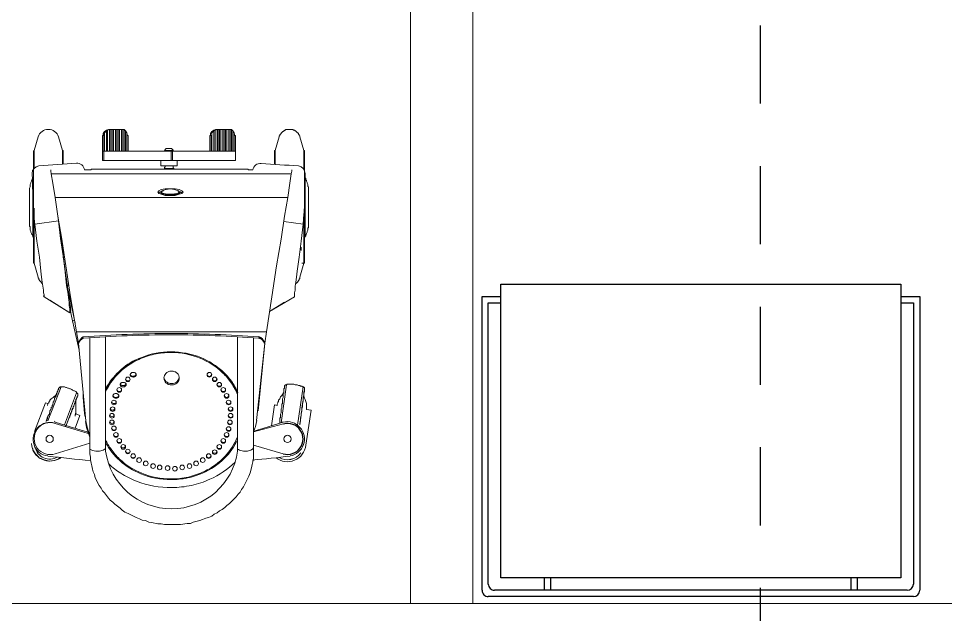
# Model space of a CAD drawing. Header units: metres. Extents: x -22 to 564, y 0 to 143.
# Drawn here: x 121.832 to 123.315, y 34.667 to 35.621 of the extents above; entities that cross this region are included whole.
import ezdxf
from ezdxf.enums import TextEntityAlignment as Align

# ---------------------------------------------------------------- set-up
doc = ezdxf.new("R2010")
doc.units = ezdxf.units.M
doc.linetypes.add('XREF 1N NEURO-ONCOLOGIA$0$CONJUNTO TLAHUAC$0$HIDDEN2', pattern=[0.1875, 0.125, -0.0625])
doc.linetypes.add('XREF 1N NEURO-ONCOLOGIA$0$PDF_IMPORT', pattern=[1, 0.8, -0.2])
for name, color, linetype in [('XREF 1N NEURO-ONCOLOGIA$0$MOBILIARIO', 161, 'Continuous'), ('XREF 1N NEURO-ONCOLOGIA$0$Mobiliario Fijo', 40, 'Continuous'), ('XREF 1N NEURO-ONCOLOGIA$0$PROYECCIÓN', 8, 'XREF 1N NEURO-ONCOLOGIA$0$CONJUNTO TLAHUAC$0$HIDDEN2'), ('XREF 1N NEURO-ONCOLOGIA$0$TEX-MOB', 4, 'Continuous')]:
    doc.layers.add(name, color=color, linetype=linetype)
doc.layers.add('XREF 1N NEURO-ONCOLOGIA$0$MUROS DE TABLAROCA', color=150, linetype='Continuous', lineweight=13)
doc.styles.add('XREF 1N NEURO-ONCOLOGIA$0$HANDLET', font='romans.shx')

# ---------------------------------------------------------------- blocks, each defined once
blk = doc.blocks.new('XREF 1N NEURO-ONCOLOGIA$0$A$C9fa67fcb')
at = {"transparency": 33554559}
for points in [[(0.4578, -0.6507), (0.4578, -0.6486), (0.4567, -0.6486), (0.4557, -0.6496), (0.4567, -0.6507)], [(0.8298, -0.6507), (0.8298, -0.6486), (0.8287, -0.6486), (0.8276, -0.6496), (0.8287, -0.6507)]]:
    blk.add_hatch(color=256, dxfattribs=at).paths.add_polyline_path(points)
at = {"lineweight": 9}
for points in [[(0.5118, -0.4251), (0.5118, -0.3932), (0.5118, -0.2501), (0.5118, -0.2437), (0.5118, -0.2321), (0.5129, -0.2268), (0.514, -0.2225), (0.515, -0.2172), (0.5171, -0.2088), (0.5193, -0.2035), (0.5277, -0.1865), (0.5309, -0.1823), (0.533, -0.178), (0.5362, -0.1749), (0.5394, -0.1706), (0.55, -0.16), (0.5542, -0.1568), (0.5574, -0.1537), (0.5617, -0.1505), (0.5659, -0.1484), (0.5701, -0.1452), (0.5744, -0.1431), (0.5786, -0.1399), (0.5839, -0.1378), (0.5881, -0.1367), (0.5934, -0.1346), (0.5977, -0.1325), (0.6083, -0.1303), (0.6125, -0.1282), (0.6178, -0.1282), (0.6284, -0.1261), (0.6539, -0.1261), (0.6592, -0.1272), (0.6645, -0.1272), (0.675, -0.1293), (0.6793, -0.1303), (0.6846, -0.1325), (0.6899, -0.1335), (0.6941, -0.1356), (0.6994, -0.1378), (0.7121, -0.1441), (0.7174, -0.1462), (0.7217, -0.1494), (0.7249, -0.1526), (0.7333, -0.159), (0.7365, -0.1621), (0.7408, -0.1653), (0.7439, -0.1685), (0.7503, -0.177), (0.7535, -0.1802), (0.7556, -0.1844), (0.7588, -0.1886), (0.7651, -0.2013), (0.7662, -0.2066), (0.7683, -0.2109), (0.7694, -0.2151), (0.7704, -0.2204), (0.7715, -0.2247), (0.7725, -0.23), (0.7725, -0.2342), (0.7736, -0.2395), (0.7736, -0.2437), (0.7736, -0.2501), (0.7736, -0.3932), (0.7736, -0.4252)], [(0.8234, -0.231), (0.8234, -0.2321), (0.8234, -0.231), (0.8213, -0.2321), (0.8234, -0.231), (0.8298, -0.2289), (0.8372, -0.2278)], [(0.8382, -0.2278), (0.8467, -0.23), (0.8541, -0.2331)], [(0.4642, -0.2395), (0.5118, -0.2533)], [(0.7736, -0.2568), (0.8287, -0.2395)], [(0.4281, -0.2533), (0.4197, -0.3094), (0.4271, -0.3105)], [(0.5118, -0.2745), (0.4639, -0.2873)], [(0.7736, -0.2681), (0.7778, -0.2819), (0.78, -0.2925)], [(0.7969, -0.3041), (0.7895, -0.301), (0.7969, -0.2808)], [(0.8619, -0.2754), (0.8446, -0.3211), (0.8404, -0.32), (0.8404, -0.319), (0.8414, -0.3179), (0.8414, -0.3169)], [(0.462, -0.3465), (0.462, -0.3455), (0.462, -0.3465), (0.462, -0.3487), (0.461, -0.3487), (0.461, -0.3497), (0.4589, -0.3497), (0.4578, -0.3508), (0.4472, -0.3508), (0.4451, -0.3497), (0.4419, -0.3497), (0.4398, -0.3487), (0.4377, -0.3487), (0.4366, -0.3476), (0.4345, -0.3476), (0.4334, -0.3465), (0.4313, -0.3465), (0.4313, -0.3455), (0.4302, -0.3455), (0.4302, -0.3391), (0.4313, -0.3381), (0.4313, -0.3306), (0.4324, -0.3296), (0.4324, -0.3232), (0.4334, -0.3211), (0.4334, -0.3147), (0.4345, -0.3137), (0.4345, -0.3073), (0.4355, -0.3052), (0.4355, -0.2999), (0.4366, -0.2978), (0.4366, -0.2914), (0.4377, -0.2893), (0.4377, -0.2861), (0.4302, -0.3423)], [(0.4324, -0.3465), (0.4413, -0.2851)], [(0.4377, -0.2893), (0.4377, -0.2861)], [(0.4589, -0.3497), (0.4677, -0.2892)], [(0.4695, -0.2887), (0.4695, -0.2967), (0.4684, -0.2978), (0.4684, -0.3031), (0.4673, -0.3052), (0.4673, -0.3116), (0.4663, -0.3137), (0.4663, -0.319), (0.4652, -0.32), (0.4652, -0.3275), (0.4642, -0.3296), (0.4642, -0.3359), (0.4631, -0.337), (0.4631, -0.3434), (0.462, -0.3444), (0.462, -0.3455), (0.462, -0.3444)], [(0.4832, -0.2842), (0.4779, -0.3179), (0.4737, -0.3169), (0.4737, -0.319), (0.4726, -0.3211), (0.4726, -0.3222), (0.4716, -0.3232), (0.4716, -0.3253), (0.4695, -0.3275), (0.4684, -0.3306), (0.4663, -0.3328), (0.4642, -0.3359), (0.4642, -0.337), (0.4631, -0.337)], [(0.4938, -0.4197), (0.4938, -0.4165), (0.5067, -0.2926)], [(0.78, -0.2925), (0.7916, -0.4165)], [(0.7927, -0.3328), (0.8118, -0.284)], [(0.7937, -0.3296), (0.7948, -0.3285), (0.7948, -0.3275), (0.7959, -0.3264), (0.7959, -0.3243), (0.7969, -0.3232), (0.7969, -0.3211), (0.798, -0.32), (0.798, -0.319), (0.799, -0.3169), (0.799, -0.3158), (0.8001, -0.3147), (0.8001, -0.3126), (0.8012, -0.3116), (0.8012, -0.3105), (0.8022, -0.3094), (0.8022, -0.3084), (0.8022, -0.3073), (0.8033, -0.3052), (0.8043, -0.3041), (0.8043, -0.302), (0.8054, -0.301), (0.8054, -0.2988), (0.8065, -0.2978), (0.8075, -0.2957), (0.8075, -0.2946), (0.8086, -0.2925), (0.8086, -0.2914), (0.8107, -0.2872), (0.8107, -0.2861), (0.8118, -0.2851)], [(0.7948, -0.337), (0.8139, -0.2861)], [(0.8192, -0.3465), (0.8404, -0.2925)], [(0.8245, -0.3402), (0.8245, -0.3391), (0.8255, -0.3391), (0.8255, -0.337), (0.8266, -0.3359), (0.8266, -0.3338), (0.8276, -0.3328), (0.8276, -0.3317), (0.8287, -0.3306), (0.8287, -0.3296), (0.8298, -0.3285), (0.8298, -0.3264), (0.8308, -0.3253), (0.8308, -0.3243), (0.8319, -0.3222), (0.8319, -0.3211), (0.8329, -0.319), (0.8329, -0.3179), (0.834, -0.3169), (0.834, -0.3147), (0.8351, -0.3137), (0.8351, -0.3116), (0.8361, -0.3105), (0.8372, -0.3084), (0.8372, -0.3063), (0.8382, -0.3052), (0.8382, -0.3031), (0.8393, -0.302), (0.8404, -0.2999), (0.8404, -0.2988), (0.8414, -0.2967), (0.8414, -0.2957), (0.8425, -0.2935), (0.8435, -0.2925)], [(0.8435, -0.2914), (0.8414, -0.2988)], [(0.4315, -0.3328), (0.4313, -0.3328), (0.4313, -0.3317), (0.4302, -0.3285), (0.4292, -0.3264), (0.4271, -0.32), (0.4271, -0.3105)], [(0.4334, -0.3169), (0.4334, -0.3211), (0.4345, -0.3094)], [(0.7916, -0.4197), (0.7916, -0.4165), (0.7948, -0.4345), (0.4907, -0.4345), (0.4938, -0.4165), (0.5044, -0.3084)], [(0.781, -0.2988), (0.7821, -0.3041)], [(0.781, -0.302), (0.7821, -0.3041), (0.7842, -0.3296)], [(0.7969, -0.3232), (0.7959, -0.3232), (0.7959, -0.3031), (0.7969, -0.302), (0.7969, -0.2999)], [(0.8022, -0.3094), (0.8012, -0.3126), (0.8043, -0.302), (0.8043, -0.3031)], [(0.8404, -0.32), (0.8393, -0.3211), (0.8393, -0.3222), (0.8372, -0.3243), (0.8372, -0.3253), (0.8351, -0.3275), (0.8319, -0.3296), (0.8276, -0.3338), (0.8276, -0.3349), (0.8255, -0.3349)], [(0.4302, -0.3391), (0.4302, -0.3423), (0.4302, -0.3402)], [(0.7842, -0.3285), (0.7842, -0.3349)], [(0.7937, -0.3306), (0.7927, -0.3328), (0.7927, -0.3317), (0.7937, -0.3317), (0.7937, -0.3296), (0.7937, -0.3317), (0.7927, -0.3317), (0.7927, -0.3359), (0.7937, -0.3359), (0.7937, -0.337), (0.7948, -0.337), (0.7948, -0.3381), (0.7959, -0.3391), (0.798, -0.3402), (0.799, -0.3402), (0.8012, -0.3412), (0.8022, -0.3423), (0.8043, -0.3434), (0.8054, -0.3434), (0.8075, -0.3444), (0.8086, -0.3444), (0.8107, -0.3455), (0.8118, -0.3455), (0.8139, -0.3465), (0.8192, -0.3465), (0.8213, -0.3465), (0.8213, -0.3455), (0.8223, -0.3455), (0.8223, -0.3444), (0.8234, -0.3444), (0.8234, -0.3434), (0.8234, -0.3444)], [(0.8245, -0.3391), (0.8245, -0.3412), (0.8234, -0.3423), (0.8234, -0.3434), (0.8234, -0.3423)], [(0.4631, -0.3423), (0.4631, -0.3412)], [(0.7906, -0.4056), (0.8012, -0.4525), (0.8054, -0.4726)], [(0.4938, -0.4175), (0.4938, -0.4186)], [(0.7948, -0.4345), (0.8043, -0.4907), (0.8118, -0.5405), (0.8181, -0.5829), (0.8245, -0.6199), (0.8287, -0.6496), (0.4567, -0.6496), (0.462, -0.6199), (0.4673, -0.5829), (0.4748, -0.5405), (0.4822, -0.4907), (0.4907, -0.4345)], [(0.8012, -0.4525), (0.8001, -0.4525), (0.798, -0.4536), (0.7969, -0.4493)], [(0.798, -0.4536), (0.8096, -0.5087)], [(0.4461, -0.4907), (0.4461, -0.4917), (0.4461, -0.4907), (0.4822, -0.4695), (0.4864, -0.4673), (0.462, -0.4822)], [(0.8033, -0.4684), (0.8043, -0.4684), (0.8043, -0.4748), (0.8054, -0.479), (0.8065, -0.4854), (0.8075, -0.4928), (0.8086, -0.5013), (0.8096, -0.5108), (0.8128, -0.533), (0.816, -0.5574), (0.816, -0.5691)], [(0.8372, -0.4854), (0.8054, -0.4652), (0.8043, -0.4673), (0.8054, -0.4652), (0.8467, -0.4907), (0.8467, -0.4938), (0.8478, -0.497), (0.8478, -0.5013), (0.8499, -0.514), (0.851, -0.5224), (0.852, -0.532), (0.8541, -0.5542), (0.8584, -0.5797), (0.8616, -0.6072), (0.8234, -0.6125)], [(0.8043, -0.4684), (0.8054, -0.4695)], [(0.816, -0.5564), (0.8128, -0.5309), (0.8107, -0.5087), (0.8086, -0.4981), (0.8075, -0.4896), (0.8065, -0.4822), (0.8065, -0.4769), (0.8054, -0.4716), (0.8054, -0.4652)], [(0.8467, -0.4928), (0.8478, -0.4917), (0.8467, -0.4907)], [(0.4313, -0.6178), (0.4313, -0.5447), (0.4377, -0.5224), (0.4377, -0.5203), (0.4387, -0.5193), (0.4387, -0.5182), (0.4398, -0.5171), (0.4398, -0.5161), (0.4408, -0.5161), (0.4408, -0.515), (0.443, -0.5129), (0.444, -0.5129), (0.444, -0.5118)], [(0.8065, -0.5097), (0.8096, -0.5097)], [(0.8499, -0.5118), (0.8499, -0.5129), (0.851, -0.5129), (0.851, -0.514), (0.852, -0.514), (0.852, -0.515), (0.8541, -0.5171), (0.8541, -0.5182), (0.8552, -0.5182), (0.8552, -0.5203), (0.8563, -0.5214), (0.8563, -0.5224), (0.8626, -0.5447), (0.8626, -0.6327)], [(0.4302, -0.6327), (0.4302, -0.5447), (0.4302, -0.5458), (0.4302, -0.5468), (0.4302, -0.5458), (0.4302, -0.5447), (0.4313, -0.5447), (0.4345, -0.5447)], [(0.4302, -0.5489), (0.4302, -0.5458), (0.4302, -0.6433), (0.4302, -0.55), (0.4302, -0.5489), (0.4302, -0.55)], [(0.8626, -0.5447), (0.8637, -0.5447), (0.8637, -0.55)], [(0.8626, -0.5447), (0.8626, -0.6178)], [(0.8637, -0.5447), (0.8637, -0.6433), (0.8637, -0.5458), (0.8637, -0.5489)], [(0.816, -0.5532), (0.816, -0.5638), (0.816, -0.5532), (0.816, -0.5648), (0.816, -0.5542)], [(0.816, -0.5553), (0.816, -0.5564), (0.8202, -0.5839), (0.8234, -0.6125), (0.816, -0.5574)], [(0.8171, -0.5627), (0.8171, -0.5617)], [(0.4302, -0.5691), (0.4302, -0.5712)], [(0.4355, -0.5648), (0.4355, -0.5701)], [(0.8171, -0.5744), (0.8171, -0.5648)], [(0.8637, -0.5723), (0.8637, -0.568)], [(0.4302, -0.585), (0.4302, -0.586), (0.4292, -0.5871), (0.4281, -0.5881), (0.4281, -0.5903), (0.4271, -0.5913), (0.4271, -0.5924), (0.426, -0.5945), (0.426, -0.5956), (0.425, -0.5977), (0.425, -0.6009), (0.4239, -0.6019), (0.4239, -0.6072), (0.4239, -0.6083), (0.4239, -0.6072)], [(0.4292, -0.6655), (0.4292, -0.5871)], [(0.4302, -0.5797), (0.4302, -0.5807), (0.4302, -0.6475)], [(0.8626, -0.5797), (0.8637, -0.5797), (0.8637, -0.5807), (0.8637, -0.6475)], [(0.8637, -0.586), (0.8647, -0.5871), (0.8647, -0.5881), (0.8658, -0.5903), (0.8669, -0.5913), (0.8669, -0.5924), (0.8679, -0.5945), (0.8679, -0.5956), (0.869, -0.5977), (0.869, -0.603), (0.87, -0.604), (0.87, -0.6178)], [(0.8647, -0.5871), (0.8647, -0.6655)], [(0.87, -0.6072), (0.87, -0.6507), (0.87, -0.6517), (0.87, -0.6507)], [(0.4239, -0.6613), (0.4239, -0.6178), (0.4239, -0.6168), (0.4239, -0.6178)], [(0.4292, -0.6814), (0.4281, -0.6803), (0.4281, -0.6782), (0.4271, -0.6772), (0.4271, -0.6761), (0.426, -0.674), (0.426, -0.6729), (0.425, -0.6708), (0.425, -0.6676), (0.4239, -0.6666), (0.4239, -0.6613), (0.4239, -0.6507)], [(0.6592, -0.6549), (0.6634, -0.656), (0.6645, -0.6581), (0.6634, -0.6602), (0.6592, -0.6623), (0.6528, -0.6634), (0.6369, -0.6634), (0.6305, -0.6623), (0.6263, -0.6602), (0.6242, -0.6581), (0.6263, -0.656), (0.6305, -0.6549), (0.6305, -0.6592)], [(0.6305, -0.6549), (0.6369, -0.6528), (0.6528, -0.6528), (0.6592, -0.6549), (0.6592, -0.6592)], [(0.87, -0.6613), (0.87, -0.6602), (0.87, -0.6613), (0.87, -0.6645), (0.869, -0.6666), (0.869, -0.6708), (0.8679, -0.6729), (0.8679, -0.674), (0.8669, -0.6761), (0.8669, -0.6772), (0.8658, -0.6793), (0.8647, -0.6803), (0.8647, -0.6814)], [(0.4302, -0.7238), (0.4302, -0.6931)], [(0.4302, -0.7196), (0.4302, -0.7227), (0.4302, -0.6941)], [(0.4302, -0.7249), (0.4302, -0.6952)], [(0.4302, -0.6962), (0.4302, -0.7005)], [(0.4769, -0.7249), (0.4705, -0.7471), (0.4705, -0.7482), (0.4695, -0.7482), (0.4695, -0.7503), (0.4673, -0.7524), (0.4673, -0.7535), (0.4663, -0.7535), (0.4663, -0.7545), (0.4652, -0.7545), (0.4652, -0.7556), (0.4642, -0.7556), (0.4631, -0.7566), (0.462, -0.7566), (0.462, -0.7577), (0.461, -0.7577), (0.4599, -0.7588), (0.4483, -0.7588), (0.4483, -0.7577), (0.4461, -0.7577), (0.4451, -0.7566), (0.444, -0.7566), (0.444, -0.7556), (0.443, -0.7556), (0.443, -0.7545), (0.4419, -0.7545), (0.4419, -0.7535), (0.4408, -0.7535), (0.4398, -0.7524), (0.4398, -0.7513), (0.4387, -0.7503), (0.4387, -0.7492), (0.4377, -0.7482), (0.4377, -0.7471), (0.4313, -0.7249), (0.4313, -0.6951)], [(0.4504, -0.6941), (0.4504, -0.692), (0.4514, -0.6878), (0.8351, -0.6878), (0.8361, -0.692), (0.8361, -0.6941)], [(0.5203, -0.6941), (0.5127, -0.6941)], [(0.5214, -0.6952), (0.5203, -0.6952), (0.5203, -0.6941)], [(0.7715, -0.6941), (0.7715, -0.6952), (0.7672, -0.6952), (0.5203, -0.6952)], [(0.6327, -0.709), (0.6337, -0.709), (0.6337, -0.7079), (0.6337, -0.7015), (0.6337, -0.7005), (0.6401, -0.7005), (0.6401, -0.6973), (0.639, -0.6962), (0.639, -0.6952)], [(0.6348, -0.7005), (0.6539, -0.7005), (0.6549, -0.7005), (0.6539, -0.7005), (0.6401, -0.7005), (0.6528, -0.7005), (0.6528, -0.6984), (0.6539, -0.6984), (0.6539, -0.6962), (0.6539, -0.6952)], [(0.7822, -0.6941), (0.7715, -0.6941)], [(0.8626, -0.6965), (0.8626, -0.7249), (0.8637, -0.7238), (0.8637, -0.7227), (0.8637, -0.7217), (0.8637, -0.7227), (0.8637, -0.7238)], [(0.8626, -0.6965), (0.8626, -0.7249)], [(0.8637, -0.6931), (0.8637, -0.7185), (0.8637, -0.7196), (0.8637, -0.7185)], [(0.8637, -0.6941), (0.8637, -0.7227), (0.8637, -0.7196)], [(0.4779, -0.7185), (0.4779, -0.7047), (0.4779, -0.7185), (0.4779, -0.7249), (0.4769, -0.7249)], [(0.4779, -0.7196), (0.4779, -0.7227), (0.4779, -0.7028)], [(0.4779, -0.7037), (0.4779, -0.7238)], [(0.5405, -0.7238), (0.5405, -0.709), (0.7535, -0.709), (0.7535, -0.7238), (0.7535, -0.7492), (0.7513, -0.7492), (0.7503, -0.7535), (0.7503, -0.7238)], [(0.639, -0.709), (0.6369, -0.709)], [(0.6411, -0.709), (0.6411, -0.7238), (0.6401, -0.7238), (0.6401, -0.7249), (0.6401, -0.7259), (0.6411, -0.7259), (0.6411, -0.727), (0.6422, -0.727), (0.6422, -0.728), (0.6433, -0.728), (0.6507, -0.728), (0.6517, -0.728), (0.6517, -0.727), (0.6528, -0.727), (0.6528, -0.7259), (0.6539, -0.7249), (0.6528, -0.7249), (0.6528, -0.7238)], [(0.6475, -0.709), (0.6433, -0.709), (0.6433, -0.7238)], [(0.6592, -0.7005), (0.6581, -0.7005), (0.6592, -0.7005), (0.6602, -0.7005), (0.6602, -0.7015), (0.6602, -0.709)], [(0.7513, -0.7238), (0.7513, -0.709)], [(0.816, -0.7196), (0.816, -0.7227), (0.816, -0.7031)], [(0.816, -0.7031), (0.816, -0.7185), (0.816, -0.7249), (0.8171, -0.7249)], [(0.4313, -0.7249), (0.4302, -0.7249), (0.4302, -0.7238), (0.4302, -0.7185)], [(0.5489, -0.7588), (0.5468, -0.7588), (0.5468, -0.7238), (0.5447, -0.7238), (0.5426, -0.7238)], [(0.5468, -0.7588), (0.5447, -0.7566), (0.5447, -0.7238)], [(0.5468, -0.7238), (0.5489, -0.7238), (0.5489, -0.7588), (0.568, -0.7588), (0.5723, -0.7588), (0.5691, -0.7588)], [(0.5511, -0.7588), (0.5511, -0.7238), (0.5489, -0.7238)], [(0.7503, -0.7535), (0.7471, -0.7566), (0.745, -0.7577), (0.745, -0.7238), (0.5511, -0.7238)], [(0.5542, -0.7588), (0.5542, -0.7238)], [(0.5564, -0.7588), (0.5564, -0.7238)], [(0.5585, -0.7588), (0.5585, -0.7238)], [(0.5606, -0.7588), (0.5606, -0.7238)], [(0.5638, -0.7588), (0.5638, -0.7238)], [(0.5659, -0.7588), (0.5659, -0.7238)], [(0.568, -0.7588), (0.568, -0.7238)], [(0.5754, -0.7566), (0.5733, -0.7577), (0.5701, -0.7588), (0.5701, -0.7238)], [(0.5733, -0.7577), (0.5733, -0.7238)], [(0.5797, -0.7492), (0.5786, -0.7492), (0.5786, -0.7535), (0.5754, -0.7566), (0.5754, -0.7238)], [(0.5786, -0.7535), (0.5786, -0.7238)], [(0.5818, -0.7238), (0.5818, -0.7492), (0.5797, -0.7492), (0.5797, -0.7238)], [(0.6539, -0.7249), (0.6401, -0.7249)], [(0.7143, -0.7238), (0.7143, -0.7535), (0.7132, -0.7492), (0.7121, -0.7492), (0.7121, -0.7238)], [(0.7206, -0.7588), (0.7185, -0.7588), (0.7164, -0.7566), (0.7164, -0.7238)], [(0.7185, -0.7588), (0.7185, -0.7238)], [(0.7206, -0.7238), (0.7206, -0.7588), (0.7397, -0.7588), (0.7439, -0.7588), (0.7408, -0.7588)], [(0.7227, -0.7588), (0.7227, -0.7238)], [(0.7259, -0.7588), (0.7259, -0.7238)], [(0.728, -0.7588), (0.728, -0.7238)], [(0.7302, -0.7588), (0.7302, -0.7238)], [(0.7323, -0.7588), (0.7323, -0.7238)], [(0.7355, -0.7588), (0.7355, -0.7238)], [(0.7376, -0.7588), (0.7376, -0.7238)], [(0.7397, -0.7588), (0.7397, -0.7238)], [(0.745, -0.7577), (0.7418, -0.7588), (0.7418, -0.7238)], [(0.7513, -0.7492), (0.7513, -0.7238), (0.7471, -0.7238), (0.7471, -0.7566)], [(0.5447, -0.7566), (0.5426, -0.7535)], [(0.5807, -0.7492), (0.5807, -0.7524), (0.5786, -0.7556), (0.5754, -0.7577), (0.5723, -0.7588), (0.5701, -0.7588)], [(0.7164, -0.7566), (0.7143, -0.7535)], [(0.7524, -0.7492), (0.7524, -0.7524), (0.7503, -0.7556), (0.7471, -0.7577), (0.7439, -0.7588), (0.7418, -0.7588)]]:
    blk.add_lwpolyline(points, dxfattribs=at)
for points in [[(0.7482, -0.4268), (0.7482, -0.3932), (0.7482, -0.2501), (0.7482, -0.2437, 0.874685), (0.5373, -0.2437), (0.5373, -0.2501), (0.5373, -0.3932), (0.5373, -0.4267)], [(0.4709, -0.2338, 0.400993), (0.4358, -0.2413, -0.391736), (0.4709, -0.2338)], [(0.5134, -0.2295, 0.009945), (0.4532, -0.236, 0.000001), (0.4532, -0.236, 0.000001)], [(0.5871, -0.2363, 0.372818), (0.5834, -0.2331, 0.372816), (0.5797, -0.2363, 0.372816)], [(0.5871, -0.2363, 0.000027), (0.5871, -0.2363)], [(0.7079, -0.2363, 0.372895), (0.7042, -0.2331, 0.372838), (0.7005, -0.2363, 0.372838)], [(0.7079, -0.2363, 0.000006), (0.7079, -0.2363)], [(0.8252, -0.2342, -0.502241), (0.8609, -0.2497, -0.502241)], [(0.8609, -0.2497, 0.507029), (0.8253, -0.2342)], [(0.8552, -0.2342), (0.8605, -0.2395), (0.8647, -0.2459), (0.8647, -0.248), (0.8647, -0.2459), (0.8647, -0.248), (0.8647, -0.2459, 0.011042), (0.8642, -0.2448)], [(0.57, -0.2507, 0.339463), (0.5664, -0.248, 0.339463), (0.5628, -0.2507)], [(0.5774, -0.2432, 0.331695), (0.5738, -0.2406, 0.33166), (0.5703, -0.2432)], [(0.7163, -0.2437, 0.372863), (0.7127, -0.2406, 0.37278), (0.709, -0.2437)], [(0.709, -0.2437, 0.000022), (0.709, -0.2437, 0.000022)], [(0.7236, -0.2517, 0.331731), (0.7201, -0.249, 0.331676), (0.7165, -0.2517)], [(0.8287, -0.2395, -1.386119), (0.8287, -0.2882), (0.7778, -0.2724, 0.05528), (0.7759, -0.2723, 0.05528)], [(0.8612, -0.2514, -0.00002), (0.8612, -0.2514, 0.000041), (0.8612, -0.2514)], [(0.5637, -0.2607, 0.372817), (0.5601, -0.2575, 0.372837), (0.5564, -0.2607, 0.372837)], [(0.5637, -0.2607, 0.000054), (0.5637, -0.2607)], [(0.73, -0.2603, 0.33947), (0.7264, -0.2575, 0.33947), (0.7229, -0.2603)], [(0.497, -0.2798), (0.4642, -0.2904, 0.029548), (0.4672, -0.2896)], [(0.5553, -0.2798, 0.372837), (0.5516, -0.2766, 0.37281), (0.5479, -0.2798, 0.37281)], [(0.5584, -0.2702, 0.372846), (0.5548, -0.2671, 0.372804), (0.5511, -0.2702, 0.372804)], [(0.5553, -0.2798, 0.000002), (0.5553, -0.2798)], [(0.5584, -0.2702, 0.000009), (0.5584, -0.2702)], [(0.7354, -0.2702, 0.372873), (0.7317, -0.2671, 0.372802), (0.7281, -0.2702, 0.372802)], [(0.7386, -0.2808, 0.372889), (0.7349, -0.2776, 0.372796), (0.7313, -0.2808, 0.372796)], [(0.7354, -0.2702, 0.000008), (0.7354, -0.2702)], [(0.7386, -0.2808, 0.000027), (0.7386, -0.2808)], [(0.8304, -0.2915, -0.014877), (0.8287, -0.2904), (0.798, -0.2808, 0.010861), (0.7765, -0.2742)], [(0.5531, -0.2904, 0.372826), (0.5495, -0.2872, 0.372779), (0.5458, -0.2904, 0.372779)], [(0.5531, -0.2904, 0.000033), (0.5531, -0.2904)], [(0.7417, -0.2909, 0.331719), (0.7381, -0.2882, 0.331688), (0.7345, -0.2909, 0.331688)], [(0.5521, -0.301, 0.372814), (0.5484, -0.2978, 0.372776), (0.5447, -0.301, 0.372776)], [(0.5521, -0.301, 0.000009), (0.5521, -0.301)], [(0.7406, -0.3121, 0.331733), (0.737, -0.3094, 0.331695), (0.7335, -0.3121)], [(0.7417, -0.3015, 0.331716), (0.7381, -0.2988, 0.331672), (0.7345, -0.3015, 0.331672)], [(0.5553, -0.3222, 0.3728), (0.5516, -0.319, 0.372782), (0.5479, -0.3222, 0.372782)], [(0.5553, -0.3222, 0.000021), (0.5553, -0.3222)], [(0.7385, -0.3227, 0.331722), (0.7349, -0.32, 0.331676), (0.7314, -0.3227)], [(0.5637, -0.3423, 0.372852), (0.5601, -0.3391, 0.3728), (0.5564, -0.3423, 0.3728)], [(0.7301, -0.3423, 0.372916), (0.7264, -0.3391, 0.372839), (0.7228, -0.3423, 0.372839)], [(0.5701, -0.3508, 0.372808), (0.5664, -0.3476, 0.372766), (0.5628, -0.3508, 0.372766)], [(0.7301, -0.3423, 0.000013), (0.7301, -0.3423)], [(0.586, -0.3667, 0.372838), (0.5823, -0.3635, 0.372805), (0.5787, -0.3667, 0.372805)], [(0.586, -0.3667, 0.000013), (0.586, -0.3667)], [(0.7163, -0.3592, 0.372922), (0.7127, -0.3561, 0.372828), (0.709, -0.3592, 0.372828)], [(0.7163, -0.3592, 0.000004), (0.7163, -0.3592)], [(0.5031, -0.4244, 0.017326), (0.6432, -0.4302, 0.01741), (0.7841, -0.4244)], [(0.5031, -0.4265, 0.017326), (0.6433, -0.4323, 0.01741), (0.7841, -0.4265)], [(0.4399, -0.7004, -0.378523), (0.4292, -0.6881, -0.021767), (0.4324, -0.6062), (0.4324, -0.6072), (0.4631, -0.6115), (0.4324, -0.6072), (0.4355, -0.5797), (0.4387, -0.5542), (0.4419, -0.532), (0.443, -0.5224), (0.444, -0.514), (0.4451, -0.5076), (0.4451, -0.5013), (0.4461, -0.497), (0.4461, -0.4917), (0.4461, -0.4928)], [(0.8245, -0.6199), (0.8234, -0.6125), (0.8616, -0.6072), (0.8616, -0.6062, -0.008817), (0.8658, -0.6884)], [(0.6327, -0.6601, -0.008323), (0.6316, -0.6602, 0.240364), (0.6581, -0.6602)], [(0.4399, -0.7004, -0.004498), (0.4994, -0.7043, 0.392588), (0.5127, -0.6941, 0.392588)], [(0.7822, -0.6941, 0.392215), (0.7949, -0.7047, -0.00427), (0.8551, -0.7004)], [(0.8171, -0.703), (0.8171, -0.7249), (0.8234, -0.7471, 0.714116), (0.8563, -0.7471), (0.8626, -0.7249)]]:
    blk.add_lwpolyline(points, format="xyb", dxfattribs=at)
for points in [[(0.8202, -0.2321), (0.8213, -0.2321)], [(0.4345, -0.3105), (0.4345, -0.3094)], [(0.8012, -0.3116), (0.8012, -0.3105), (0.8022, -0.3084)], [(0.4334, -0.32), (0.4334, -0.3169)], [(0.4302, -0.5479), (0.4302, -0.5468)], [(0.4302, -0.5479), (0.4302, -0.5489)], [(0.4239, -0.6093), (0.4239, -0.6083)], [(0.4239, -0.6093), (0.4239, -0.6104)], [(0.4239, -0.6115), (0.4239, -0.6104)], [(0.4239, -0.6115), (0.4239, -0.6125)], [(0.4239, -0.6136), (0.4239, -0.6125)], [(0.4239, -0.6136), (0.4239, -0.6146)], [(0.4239, -0.6157), (0.4239, -0.6146)], [(0.4239, -0.6157), (0.4239, -0.6168)], [(0.8287, -0.6496), (0.8329, -0.6729), (0.8351, -0.6878), (0.4514, -0.6878), (0.4536, -0.6729), (0.4567, -0.6496)], [(0.87, -0.6528), (0.87, -0.6517)], [(0.87, -0.6528), (0.87, -0.6539)], [(0.87, -0.6549), (0.87, -0.6539)], [(0.87, -0.6549), (0.87, -0.656)], [(0.87, -0.657), (0.87, -0.656)], [(0.87, -0.657), (0.87, -0.6581)], [(0.87, -0.6592), (0.87, -0.6581)], [(0.87, -0.6592), (0.87, -0.6602)], [(0.6539, -0.6962), (0.639, -0.6962)], [(0.4769, -0.7027), (0.4769, -0.7249)], [(0.656, -0.7005), (0.6549, -0.7005)], [(0.656, -0.7005), (0.657, -0.7005)], [(0.6581, -0.7005), (0.657, -0.7005)], [(0.5405, -0.7238), (0.5405, -0.7492), (0.5415, -0.7492), (0.5426, -0.7535), (0.5426, -0.7238)], [(0.8637, -0.7206), (0.8637, -0.7196)], [(0.8637, -0.7206), (0.8637, -0.7217)], [(0.6496, -0.728), (0.6443, -0.728)]]:
    blk.add_lwpolyline(points, close=True, dxfattribs=at)
at = {"linetype": 'XREF 1N NEURO-ONCOLOGIA$0$PDF_IMPORT', "lineweight": 9, "ltscale": 0.571497}
blk.add_lwpolyline([(0.4302, -0.7185), (0.4302, -0.55)], close=True, dxfattribs=at)
at = {"linetype": 'XREF 1N NEURO-ONCOLOGIA$0$PDF_IMPORT', "lineweight": 9, "ltscale": 1.862655}
blk.add_lwpolyline([(0.8637, -0.55), (0.8637, -0.7185)], close=True, dxfattribs=at)
at = {"linetype": 'XREF 1N NEURO-ONCOLOGIA$0$PDF_IMPORT', "lineweight": 9, "ltscale": 0.042333}
blk.add_lwpolyline([(0.7535, -0.7238), (0.7408, -0.7238)], dxfattribs=at)
at = {"lineweight": 9}
for centre, radius in [((0.6035, -0.2241), 0.00371), ((0.6141, -0.2199), 0.00371), ((0.6258, -0.2178), 0.00371), ((0.6374, -0.2157), 0.00371), ((0.6491, -0.2167), 0.00371), ((0.6618, -0.2178), 0.00371), ((0.6724, -0.2199), 0.00371), ((0.6841, -0.2241), 0.00371), ((0.5834, -0.2358), 0.00371), ((0.5929, -0.2294), 0.00371), ((0.6947, -0.2294), 0.00371), ((0.7042, -0.2358), 0.00371), ((0.5664, -0.2506), 0.00371), ((0.5738, -0.2421), 0.00371), ((0.7127, -0.2432), 0.00371), ((0.7201, -0.2506), 0.00371), ((0.4573, -0.2633), 0.00583), ((0.5548, -0.2697), 0.00371), ((0.5601, -0.2602), 0.00371), ((0.7264, -0.2602), 0.00371), ((0.7317, -0.2697), 0.00371), ((0.8377, -0.2633), 0.00583), ((0.5516, -0.2792), 0.00371), ((0.7349, -0.2803), 0.00371), ((0.5495, -0.2898), 0.00371), ((0.7381, -0.2898), 0.00371), ((0.5484, -0.3004), 0.00371), ((0.5484, -0.311), 0.00371), ((0.737, -0.311), 0.00371), ((0.7381, -0.3004), 0.00371), ((0.5516, -0.3216), 0.00371), ((0.7349, -0.3216), 0.00371), ((0.5548, -0.3322), 0.00371), ((0.5601, -0.3418), 0.00371), ((0.7264, -0.3418), 0.00371), ((0.5664, -0.3502), 0.00371), ((0.5738, -0.3587), 0.00371), ((0.7127, -0.3587), 0.00371), ((0.5823, -0.3661), 0.00371)]:
    blk.add_circle(centre, radius, dxfattribs=at)
for centre, radius, start, end in [((0.4573, -0.2561), 0.0293, 51.1182, 174.5415), ((0.458, -0.2633), 0.0277, 99.9165, 282.8301), ((0.647, -1.7446), 1.521, 82.6828, 85.2651), ((0.8377, -0.257), 0.0291, 2.3892, 126.3905), ((0.8373, -0.2628), 0.027, 252.8023, 82.6822), ((0.6695, -0.3093), 0.1126, 9.2076, 22.4181), ((0.4162, 0.0445), 0.3342, 283.9964, 286.5143), ((0.5593, -0.2978), 0.0529, 153.8645, 174.3638), ((0.6305, -0.299), 0.1003, 201.9948, 227.8101), ((0.8536, -0.6883), 0.0122, 276.7549, 359.6874)]:
    blk.add_arc(centre, radius, start, end, dxfattribs=at)
for centre, radius, start, end in [((0.4573, -0.2633), 0.0248, 73.8866, 285.4612), ((0.5484, -0.3121), 0.00365, 5.1706, 174.8296), ((0.5548, -0.3333), 0.00371, 7.8282, 172.1673), ((0.5738, -0.3598), 0.00371, 8.5503, 171.4391), ((0.5051, -0.4127), 0.0119, 198.494, 260.1256), ((0.5071, -0.4136), 0.0136, 192.3688, 252.8769), ((0.7782, -0.4113), 0.0144, 294.1969, 338.7774), ((0.7731, -0.4104), 0.0195, 304.4882, 341.8724)]:
    blk.add_arc(centre, radius, start, end)
for points, knots in [([(0.5412, -0.2261), (0.5528, -0.2146), (0.5666, -0.2054), (0.591, -0.1944), (0.6009, -0.1912), (0.6213, -0.1867), (0.6319, -0.1855), (0.6425, -0.1855)], [0.032942, 0.032942, 0.032942, 0.032942, 1.014889, 1.014889, 1.634764, 1.634764, 2.267891, 2.267891, 2.267891, 2.267891]), ([(0.6425, -0.1855), (0.6617, -0.1853), (0.6809, -0.1887), (0.7076, -0.1991), (0.716, -0.2033), (0.7308, -0.2127), (0.7373, -0.2176), (0.7433, -0.2232)], [0, 0, 0, 0, 1.154955, 1.154955, 1.717928, 1.717928, 2.206937, 2.206937, 2.206937, 2.206937]), ([(0.5373, -0.2619), (0.5423, -0.2508), (0.5494, -0.2409), (0.5681, -0.2223), (0.5801, -0.2143), (0.6009, -0.2052), (0.6091, -0.2026), (0.6261, -0.1991), (0.635, -0.1982), (0.6438, -0.1982)], [0.021427, 0.021427, 0.021427, 0.021427, 0.75133, 0.75133, 1.600666, 1.600666, 2.11249, 2.11249, 2.640498, 2.640498, 2.640498, 2.640498]), ([(0.5373, -0.2669), (0.5373, -0.2668), (0.5374, -0.2666), (0.5375, -0.2664), (0.542, -0.255), (0.5488, -0.2446), (0.5666, -0.2254), (0.5779, -0.2173), (0.5985, -0.2074), (0.6071, -0.2044), (0.6251, -0.2003), (0.6344, -0.1992), (0.6438, -0.1992)], [-0.010818, -0.010818, -0.010818, -0.010818, 0, 0, 0, 0.739548, 0.739548, 1.565926, 1.565926, 2.107903, 2.107903, 2.668322, 2.668322, 2.668322, 2.668322]), ([(0.6438, -0.1982), (0.6602, -0.1982), (0.6766, -0.2013), (0.7041, -0.2126), (0.7157, -0.2196), (0.7348, -0.2369), (0.7425, -0.2466), (0.7482, -0.2576)], [0, 0, 0, 0, 0.985392, 0.985392, 1.790131, 1.790131, 2.533462, 2.533462, 2.533462, 2.533462]), ([(0.6438, -0.1992), (0.6598, -0.1992), (0.6757, -0.2023), (0.7036, -0.2136), (0.7157, -0.2213), (0.7309, -0.2358), (0.7355, -0.241), (0.7428, -0.2515), (0.7457, -0.2566), (0.7482, -0.2619)], [0, 0, 0, 0, 0.959946, 0.959946, 1.810164, 1.810164, 2.226484, 2.226484, 2.579651, 2.579651, 2.579651, 2.579651]), ([(0.5118, -0.2496), (0.5118, -0.2492), (0.5119, -0.2489), (0.5122, -0.2482), (0.5124, -0.2478), (0.5131, -0.247), (0.5137, -0.2466), (0.5153, -0.2455), (0.5167, -0.245), (0.5203, -0.244), (0.5226, -0.2437), (0.5251, -0.2437)], [0, 0, 0, 0, 0.0206172, 0.0206172, 0.045641, 0.045641, 0.0864163, 0.0864163, 0.160397, 0.160397, 0.2552291, 0.2552291, 0.2552291, 0.2552291]), ([(0.5251, -0.2437), (0.5286, -0.2437), (0.5318, -0.2443), (0.5354, -0.2458), (0.5365, -0.2465), (0.5372, -0.2472), (0.5373, -0.2473), (0.5373, -0.2473)], [0, 0, 0, 0, 0.2093895, 0.2093895, 0.323809, 0.323809, 0.3276507, 0.3276507, 0.3276507, 0.3276507]), ([(0.7482, -0.2496), (0.7482, -0.2492), (0.7482, -0.2489), (0.7485, -0.2482), (0.7487, -0.2478), (0.7495, -0.247), (0.75, -0.2466), (0.7517, -0.2455), (0.753, -0.245), (0.7566, -0.244), (0.7589, -0.2437), (0.7614, -0.2437)], [0, 0, 0, 0, 0.0206172, 0.0206172, 0.045641, 0.045641, 0.0864163, 0.0864163, 0.160397, 0.160397, 0.2552291, 0.2552291, 0.2552291, 0.2552291]), ([(0.7614, -0.2437), (0.7649, -0.2437), (0.7681, -0.2443), (0.7717, -0.2458), (0.7728, -0.2465), (0.7736, -0.2472), (0.7736, -0.2473), (0.7736, -0.2473)], [0, 0, 0, 0, 0.2093895, 0.2093895, 0.323809, 0.323809, 0.3276507, 0.3276507, 0.3276507, 0.3276507]), ([(0.6438, -0.4027), (0.6273, -0.4027), (0.611, -0.3996), (0.5828, -0.3881), (0.5708, -0.3805), (0.5555, -0.3663), (0.551, -0.3612), (0.543, -0.35), (0.5395, -0.3441), (0.5368, -0.3378)], [0, 0, 0, 0, 0.985306, 0.985306, 1.829025, 1.829025, 2.24161, 2.24161, 2.653743, 2.653743, 2.653743, 2.653743]), ([(0.6438, -0.4016), (0.6278, -0.4016), (0.6119, -0.3986), (0.5837, -0.3871), (0.5714, -0.3793), (0.556, -0.3643), (0.5514, -0.359), (0.5434, -0.3473), (0.5401, -0.341), (0.5375, -0.3345)], [0, 0, 0, 0, 0.959939, 0.959939, 1.827381, 1.827381, 2.251895, 2.251895, 2.676906, 2.676906, 2.676906, 2.676906]), ([(0.7482, -0.3389), (0.7435, -0.3492), (0.737, -0.3585), (0.7195, -0.3767), (0.7079, -0.3847), (0.6874, -0.3941), (0.6791, -0.3969), (0.6618, -0.4007), (0.6528, -0.4016), (0.6438, -0.4016)], [0.063814, 0.063814, 0.063814, 0.063814, 0.742512, 0.742512, 1.573942, 1.573942, 2.095655, 2.095655, 2.634294, 2.634294, 2.634294, 2.634294]), ([(0.727, -0.3322), (0.727, -0.3318), (0.727, -0.3315), (0.7273, -0.3307), (0.7276, -0.3304), (0.7282, -0.3297), (0.7286, -0.3294), (0.7295, -0.3289), (0.7299, -0.3288), (0.7308, -0.3286), (0.7313, -0.3285), (0.7317, -0.3285)], [0, 0, 0, 0, 0.0226761, 0.0226761, 0.0474456, 0.0474456, 0.0789433, 0.0789433, 0.1052474, 0.1052474, 0.1333921, 0.1333921, 0.1333921, 0.1333921]), ([(0.727, -0.3328), (0.7271, -0.3326), (0.7271, -0.3325), (0.7271, -0.3323), (0.7273, -0.3319), (0.7275, -0.3316), (0.7281, -0.3309), (0.7285, -0.3306), (0.7293, -0.3301), (0.7298, -0.3299), (0.7307, -0.3296), (0.7312, -0.3296), (0.7317, -0.3296)], [-0.0087628, -0.0087628, -0.0087628, -0.0087628, 0, 0, 0, 0.0245001, 0.0245001, 0.0546585, 0.0546585, 0.0832589, 0.0832589, 0.1137285, 0.1137285, 0.1137285, 0.1137285]), ([(0.7317, -0.3359), (0.7309, -0.3359), (0.7302, -0.3358), (0.7289, -0.3352), (0.7284, -0.3349), (0.7277, -0.3342), (0.7274, -0.3338), (0.7272, -0.3333), (0.7271, -0.3331), (0.727, -0.3326), (0.727, -0.3324), (0.727, -0.3322)], [0, 0, 0, 0, 0.0487233, 0.0487233, 0.0919262, 0.0919262, 0.123873, 0.123873, 0.139407, 0.139407, 0.1551048, 0.1551048, 0.1551048, 0.1551048]), ([(0.7317, -0.3285), (0.7326, -0.3285), (0.7333, -0.3287), (0.7346, -0.3292), (0.7351, -0.3295), (0.7358, -0.3303), (0.7361, -0.3306), (0.7363, -0.3312), (0.7364, -0.3314), (0.7365, -0.3318), (0.7365, -0.332), (0.7365, -0.3322)], [0, 0, 0, 0, 0.0487233, 0.0487233, 0.0919262, 0.0919262, 0.123873, 0.123873, 0.139407, 0.139407, 0.1551048, 0.1551048, 0.1551048, 0.1551048]), ([(0.7317, -0.3296), (0.7325, -0.3296), (0.7333, -0.3297), (0.7345, -0.3302), (0.735, -0.3306), (0.7357, -0.3312), (0.7358, -0.3314), (0.7361, -0.3318), (0.7363, -0.3321), (0.7363, -0.3323), (0.7364, -0.3325), (0.7364, -0.3326), (0.7365, -0.3328)], [0, 0, 0, 0, 0.048188, 0.048188, 0.0869863, 0.0869863, 0.1052793, 0.1052793, 0.1231699, 0.1231699, 0.1231699, 0.1328625, 0.1328625, 0.1328625, 0.1328625]), ([(0.7365, -0.3322), (0.7365, -0.3326), (0.7364, -0.333), (0.7361, -0.3337), (0.7359, -0.3341), (0.7353, -0.3348), (0.7349, -0.3351), (0.734, -0.3355), (0.7336, -0.3357), (0.7327, -0.3359), (0.7322, -0.3359), (0.7317, -0.3359)], [0, 0, 0, 0, 0.0226761, 0.0226761, 0.0474456, 0.0474456, 0.0789433, 0.0789433, 0.1052474, 0.1052474, 0.1333921, 0.1333921, 0.1333921, 0.1333921]), ([(0.6305, -0.3608), (0.6305, -0.3595), (0.6308, -0.3582), (0.6318, -0.3557), (0.6325, -0.3546), (0.6345, -0.3525), (0.6358, -0.3516), (0.638, -0.3505), (0.6389, -0.3502), (0.6408, -0.3498), (0.6417, -0.3497), (0.6427, -0.3497)], [0, 0, 0, 0, 0.0790219, 0.0790219, 0.1607471, 0.1607471, 0.2524039, 0.2524039, 0.3085004, 0.3085004, 0.3669842, 0.3669842, 0.3669842, 0.3669842]), ([(0.6306, -0.3619), (0.6307, -0.3607), (0.6311, -0.3595), (0.6322, -0.3572), (0.633, -0.3561), (0.6352, -0.3541), (0.6365, -0.3533), (0.6395, -0.3521), (0.6411, -0.3518), (0.6427, -0.3518)], [0.0067983, 0.0067983, 0.0067983, 0.0067983, 0.079145, 0.079145, 0.1622015, 0.1622015, 0.2556124, 0.2556124, 0.3526486, 0.3526486, 0.3526486, 0.3526486]), ([(0.6427, -0.3497), (0.6444, -0.3497), (0.6461, -0.35), (0.6492, -0.3513), (0.6506, -0.3522), (0.6527, -0.3543), (0.6535, -0.3555), (0.6543, -0.3574), (0.6545, -0.358), (0.6548, -0.3594), (0.6549, -0.3601), (0.6549, -0.3608)], [0, 0, 0, 0, 0.1023442, 0.1023442, 0.1994719, 0.1994719, 0.2834888, 0.2834888, 0.3254939, 0.3254939, 0.3684667, 0.3684667, 0.3684667, 0.3684667]), ([(0.6427, -0.3518), (0.6444, -0.3518), (0.6461, -0.3522), (0.6492, -0.3534), (0.6506, -0.3543), (0.6526, -0.3563), (0.6534, -0.3574), (0.6544, -0.3596), (0.6547, -0.3607), (0.6549, -0.3619)], [0, 0, 0, 0, 0.1022139, 0.1022139, 0.1995882, 0.1995882, 0.2763568, 0.2763568, 0.3473036, 0.3473036, 0.3473036, 0.3473036]), ([(0.7482, -0.3433), (0.7427, -0.3538), (0.7354, -0.3632), (0.7162, -0.381), (0.7038, -0.3886), (0.6756, -0.3998), (0.6597, -0.4027), (0.6438, -0.4027)], [0.048333, 0.048333, 0.048333, 0.048333, 0.758504, 0.758504, 1.619115, 1.619115, 2.571152, 2.571152, 2.571152, 2.571152]), ([(0.7482, -0.341), (0.7437, -0.3509), (0.7375, -0.3599), (0.7216, -0.3768), (0.7117, -0.3842), (0.7007, -0.3899)], [0.063587, 0.063587, 0.063587, 0.063587, 0.713765, 0.713765, 1.45176, 1.45176, 1.45176, 1.45176]), ([(0.7153, -0.3502), (0.7153, -0.3499), (0.7154, -0.3495), (0.7157, -0.3488), (0.7159, -0.3484), (0.7165, -0.3477), (0.717, -0.3474), (0.7178, -0.3469), (0.7183, -0.3468), (0.7191, -0.3466), (0.7196, -0.3465), (0.7201, -0.3465)], [0, 0, 0, 0, 0.0226761, 0.0226761, 0.0474456, 0.0474456, 0.0789433, 0.0789433, 0.1052474, 0.1052474, 0.1333921, 0.1333921, 0.1333921, 0.1333921]), ([(0.7201, -0.3539), (0.7193, -0.3539), (0.7185, -0.3538), (0.7172, -0.3533), (0.7167, -0.3529), (0.716, -0.3522), (0.7158, -0.3519), (0.7155, -0.3513), (0.7154, -0.3511), (0.7153, -0.3507), (0.7153, -0.3505), (0.7153, -0.3502)], [0, 0, 0, 0, 0.0487233, 0.0487233, 0.0919262, 0.0919262, 0.123873, 0.123873, 0.139407, 0.139407, 0.1551048, 0.1551048, 0.1551048, 0.1551048]), ([(0.7155, -0.3513), (0.7156, -0.351), (0.7158, -0.3506), (0.7164, -0.35), (0.7168, -0.3496), (0.7177, -0.3491), (0.7181, -0.349), (0.7191, -0.3487), (0.7196, -0.3487), (0.7201, -0.3487)], [0.0020879, 0.0020879, 0.0020879, 0.0020879, 0.0245001, 0.0245001, 0.0546585, 0.0546585, 0.0832589, 0.0832589, 0.1137285, 0.1137285, 0.1137285, 0.1137285]), ([(0.7201, -0.3465), (0.7209, -0.3465), (0.7217, -0.3467), (0.7229, -0.3472), (0.7234, -0.3476), (0.7242, -0.3483), (0.7244, -0.3486), (0.7247, -0.3492), (0.7247, -0.3494), (0.7248, -0.3498), (0.7249, -0.35), (0.7249, -0.3502)], [0, 0, 0, 0, 0.0487233, 0.0487233, 0.0919262, 0.0919262, 0.123873, 0.123873, 0.139407, 0.139407, 0.1551048, 0.1551048, 0.1551048, 0.1551048]), ([(0.7201, -0.3487), (0.7209, -0.3487), (0.7217, -0.3488), (0.7229, -0.3493), (0.7234, -0.3496), (0.724, -0.3502), (0.7242, -0.3504), (0.7245, -0.3509), (0.7246, -0.3511), (0.7247, -0.3513)], [0, 0, 0, 0, 0.048188, 0.048188, 0.0869863, 0.0869863, 0.1052793, 0.1052793, 0.1208658, 0.1208658, 0.1208658, 0.1208658]), ([(0.7249, -0.3502), (0.7249, -0.3506), (0.7248, -0.351), (0.7245, -0.3517), (0.7243, -0.3521), (0.7236, -0.3528), (0.7232, -0.3531), (0.7223, -0.3535), (0.7219, -0.3537), (0.721, -0.3539), (0.7206, -0.3539), (0.7201, -0.3539)], [0, 0, 0, 0, 0.0226761, 0.0226761, 0.0474456, 0.0474456, 0.0789433, 0.0789433, 0.1052474, 0.1052474, 0.1333921, 0.1333921, 0.1333921, 0.1333921]), ([(0.6427, -0.372), (0.641, -0.372), (0.6393, -0.3716), (0.6363, -0.3704), (0.6349, -0.3695), (0.6328, -0.3674), (0.632, -0.3662), (0.6311, -0.3643), (0.6309, -0.3636), (0.6306, -0.3623), (0.6305, -0.3616), (0.6305, -0.3608)], [0, 0, 0, 0, 0.1023442, 0.1023442, 0.1994719, 0.1994719, 0.2834888, 0.2834888, 0.3254939, 0.3254939, 0.3684667, 0.3684667, 0.3684667, 0.3684667]), ([(0.6549, -0.3608), (0.6549, -0.3622), (0.6547, -0.3635), (0.6537, -0.3659), (0.6529, -0.3671), (0.6509, -0.3692), (0.6497, -0.3701), (0.6474, -0.3711), (0.6465, -0.3714), (0.6447, -0.3719), (0.6437, -0.372), (0.6427, -0.372)], [0, 0, 0, 0, 0.0790219, 0.0790219, 0.1607471, 0.1607471, 0.2524039, 0.2524039, 0.3085004, 0.3085004, 0.3669842, 0.3669842, 0.3669842, 0.3669842]), ([(0.6994, -0.3661), (0.6994, -0.3658), (0.6995, -0.3654), (0.6998, -0.3647), (0.7, -0.3643), (0.7006, -0.3636), (0.7011, -0.3633), (0.7019, -0.3628), (0.7024, -0.3627), (0.7032, -0.3625), (0.7037, -0.3624), (0.7042, -0.3624)], [0, 0, 0, 0, 0.0226761, 0.0226761, 0.0474456, 0.0474456, 0.0789433, 0.0789433, 0.1052474, 0.1052474, 0.1333921, 0.1333921, 0.1333921, 0.1333921]), ([(0.7042, -0.3698), (0.7034, -0.3698), (0.7026, -0.3697), (0.7013, -0.3692), (0.7008, -0.3688), (0.7001, -0.3681), (0.6999, -0.3677), (0.6996, -0.3672), (0.6995, -0.367), (0.6994, -0.3666), (0.6994, -0.3663), (0.6994, -0.3661)], [0, 0, 0, 0, 0.0487233, 0.0487233, 0.0919262, 0.0919262, 0.123873, 0.123873, 0.139407, 0.139407, 0.1551048, 0.1551048, 0.1551048, 0.1551048]), ([(0.6995, -0.3667), (0.6995, -0.3665), (0.6995, -0.3664), (0.6996, -0.3662), (0.6997, -0.3658), (0.6999, -0.3655), (0.7005, -0.3648), (0.7009, -0.3645), (0.7018, -0.364), (0.7022, -0.3638), (0.7032, -0.3636), (0.7037, -0.3635), (0.7042, -0.3635)], [-0.0087628, -0.0087628, -0.0087628, -0.0087628, 0, 0, 0, 0.0245001, 0.0245001, 0.0546585, 0.0546585, 0.0832589, 0.0832589, 0.1137285, 0.1137285, 0.1137285, 0.1137285]), ([(0.7042, -0.3624), (0.705, -0.3624), (0.7058, -0.3626), (0.707, -0.3631), (0.7076, -0.3635), (0.7083, -0.3642), (0.7085, -0.3645), (0.7088, -0.3651), (0.7088, -0.3653), (0.7089, -0.3657), (0.709, -0.3659), (0.709, -0.3661)], [0, 0, 0, 0, 0.0487233, 0.0487233, 0.0919262, 0.0919262, 0.123873, 0.123873, 0.139407, 0.139407, 0.1551048, 0.1551048, 0.1551048, 0.1551048]), ([(0.7042, -0.3635), (0.705, -0.3635), (0.7058, -0.3636), (0.707, -0.3642), (0.7075, -0.3645), (0.7081, -0.3651), (0.7083, -0.3653), (0.7086, -0.3657), (0.7087, -0.366), (0.7088, -0.3662), (0.7088, -0.3664), (0.7089, -0.3665), (0.7089, -0.3667)], [0, 0, 0, 0, 0.048188, 0.048188, 0.0869863, 0.0869863, 0.1052793, 0.1052793, 0.1231699, 0.1231699, 0.1231699, 0.1328625, 0.1328625, 0.1328625, 0.1328625]), ([(0.709, -0.3661), (0.709, -0.3665), (0.7089, -0.3669), (0.7086, -0.3676), (0.7084, -0.368), (0.7077, -0.3687), (0.7073, -0.369), (0.7064, -0.3694), (0.706, -0.3696), (0.7051, -0.3698), (0.7047, -0.3698), (0.7042, -0.3698)], [0, 0, 0, 0, 0.0226761, 0.0226761, 0.0474456, 0.0474456, 0.0789433, 0.0789433, 0.1052474, 0.1052474, 0.1333921, 0.1333921, 0.1333921, 0.1333921]), ([(0.6308, -0.6596), (0.6298, -0.6593), (0.6282, -0.6588), (0.6269, -0.6578), (0.6267, -0.6575), (0.6264, -0.6571), (0.6263, -0.6569), (0.6263, -0.6566), (0.6263, -0.6564), (0.6263, -0.6562), (0.6264, -0.656), (0.6264, -0.6559)], [0, 0, 0, 0, 0.0627842, 0.0627842, 0.0790798, 0.0790798, 0.0887352, 0.0887352, 0.0952437, 0.0952437, 0.1020789, 0.1020789, 0.1020789, 0.1020789]), ([(0.6296, -0.6581), (0.6296, -0.6579), (0.6295, -0.6578), (0.6295, -0.6576), (0.6295, -0.6574), (0.6295, -0.6572), (0.6296, -0.6571), (0.6298, -0.6568), (0.63, -0.6566), (0.631, -0.6558), (0.6324, -0.6554), (0.6333, -0.6551)], [0, 0, 0, 0, 0.0083987, 0.0083987, 0.0155909, 0.0155909, 0.0237816, 0.0237816, 0.0371385, 0.0371385, 0.1012567, 0.1012567, 0.1012567, 0.1012567]), ([(0.6329, -0.6599), (0.6323, -0.6597), (0.6315, -0.6595), (0.6307, -0.659), (0.6305, -0.6589), (0.6301, -0.6586), (0.6299, -0.6584), (0.6298, -0.6583)], [0, 0, 0, 0, 0.04127053, 0.04127053, 0.05722521, 0.05722521, 0.07000827, 0.07000827, 0.07000827, 0.07000827]), ([(0.633, -0.6607), (0.6324, -0.6605), (0.6318, -0.6602), (0.6311, -0.6597), (0.6309, -0.6595), (0.6307, -0.6591), (0.6306, -0.659), (0.6305, -0.6587), (0.6305, -0.6585), (0.6306, -0.6583), (0.6306, -0.6582), (0.6308, -0.6578), (0.631, -0.6577), (0.6315, -0.6573), (0.6318, -0.6571), (0.6322, -0.6569)], [0, 0, 0, 0, 0.0368227, 0.0368227, 0.0526442, 0.0526442, 0.0621749, 0.0621749, 0.0700975, 0.0700975, 0.078586, 0.078586, 0.0917541, 0.0917541, 0.1158115, 0.1158115, 0.1158115, 0.1158115]), ([(0.6322, -0.6569), (0.6334, -0.6563), (0.6349, -0.6559), (0.6383, -0.6552), (0.6415, -0.6549), (0.6448, -0.6549)], [0, 0, 0, 0, 0.07826, 0.07826, 0.2810198, 0.2810198, 0.2810198, 0.2810198]), ([(0.6333, -0.6551), (0.6349, -0.6547), (0.6368, -0.6544), (0.6406, -0.654), (0.6427, -0.6539), (0.6448, -0.6539)], [0, 0, 0, 0, 0.1020716, 0.1020716, 0.2263028, 0.2263028, 0.2263028, 0.2263028]), ([(0.6448, -0.6539), (0.6467, -0.6539), (0.6486, -0.6539), (0.6521, -0.6543), (0.6538, -0.6545), (0.6554, -0.6549)], [0, 0, 0, 0, 0.1124112, 0.1124112, 0.2093355, 0.2093355, 0.2093355, 0.2093355]), ([(0.6448, -0.6549), (0.6467, -0.6549), (0.6485, -0.655), (0.6519, -0.6554), (0.6535, -0.6556), (0.655, -0.656)], [0, 0, 0, 0, 0.1087063, 0.1087063, 0.201352, 0.201352, 0.201352, 0.201352]), ([(0.6553, -0.6561), (0.6562, -0.6563), (0.6573, -0.6567), (0.6584, -0.6574), (0.6586, -0.6576), (0.659, -0.658), (0.6591, -0.6582), (0.6591, -0.6584), (0.6592, -0.6586), (0.6591, -0.6588), (0.6591, -0.659), (0.659, -0.6593), (0.6588, -0.6594), (0.6585, -0.6598), (0.6581, -0.66), (0.6572, -0.6605), (0.6565, -0.6608), (0.6559, -0.661)], [0, 0, 0, 0, 0.0505352, 0.0505352, 0.0666067, 0.0666067, 0.0757999, 0.0757999, 0.082658, 0.082658, 0.0894929, 0.0894929, 0.0990537, 0.0990537, 0.1177352, 0.1177352, 0.1519756, 0.1519756, 0.1519756, 0.1519756]), ([(0.6557, -0.6549), (0.6566, -0.6552), (0.658, -0.6555), (0.6593, -0.6563), (0.6596, -0.6565), (0.66, -0.6569), (0.6601, -0.657), (0.6602, -0.6573), (0.6602, -0.6574), (0.6602, -0.6575)], [0, 0, 0, 0, 0.05528957, 0.05528957, 0.07250755, 0.07250755, 0.07927504, 0.07927504, 0.08527622, 0.08527622, 0.08527622, 0.08527622]), ([(0.6602, -0.6576), (0.6602, -0.6577), (0.6602, -0.6578), (0.6601, -0.6581), (0.66, -0.6582), (0.6597, -0.6585), (0.6595, -0.6587), (0.6582, -0.6595), (0.6566, -0.66), (0.6557, -0.6602)], [0, 0, 0, 0, 0.0071722, 0.0071722, 0.016381, 0.016381, 0.0330288, 0.0330288, 0.1071475, 0.1071475, 0.1071475, 0.1071475]), ([(0.6634, -0.6565), (0.6634, -0.6567), (0.6634, -0.6568), (0.6632, -0.6572), (0.6631, -0.6574), (0.6627, -0.6578), (0.6624, -0.6581), (0.6606, -0.6593), (0.6581, -0.6599), (0.6569, -0.6601)], [0, 0, 0, 0, 0.0098223, 0.0098223, 0.0224325, 0.0224325, 0.0451392, 0.0451392, 0.1544301, 0.1544301, 0.1544301, 0.1544301])]:
    blk.add_open_spline(points, degree=3, knots=knots, dxfattribs=at)
blk = doc.blocks.new('XREF 1N NEURO-ONCOLOGIA$0$A$C18cd01e2')
at = {"rotation": 180}
blk.add_blockref('XREF 1N NEURO-ONCOLOGIA$0$A$C9fa67fcb', (1.3107, 0), dxfattribs=at)
blk = doc.blocks.new('XREF 1N NEURO-ONCOLOGIA$0$MPASTEUR')
for p, q in [((-0.35, 0.01), (-0.35, 0.48)), ((-0.35, 0.48), (-0.32, 0.48)), ((0.32, 0.48), (0.35, 0.48)), ((0.35, 0.48), (0.35, 0.01)), ((-0.34, 0.02), (-0.34, 0.47)), ((-0.34, 0.47), (-0.32, 0.47)), ((0.32, 0.47), (0.34, 0.47)), ((0.34, 0.47), (0.34, 0.02)), ((-0.25, 0.01), (-0.25, 0.03)), ((-0.24, 0.01), (-0.24, 0.03)), ((0.24, 0.03), (0.24, 0.01)), ((0.25, 0.03), (0.25, 0.01)), ((0.34, 0), (-0.34, 0)), ((0.33, 0.01), (-0.33, 0.01))]:
    blk.add_line(p, q)
blk.add_lwpolyline([(0.32, 0.03), (-0.32, 0.03), (-0.32, 0.5), (0.32, 0.5)], close=True)
for centre, start, end in [((-0.33, 0.02), 180, 270), ((0.33, 0.02), 270, 0), ((-0.34, 0.01), 180, 270), ((0.34, 0.01), 270, 0), ((0.34, 0.01), 270, 0)]:
    blk.add_arc(centre, 0.01, start, end)
blk = doc.blocks.new('XREF 1N NEURO-ONCOLOGIA')
at = {"layer": 'XREF 1N NEURO-ONCOLOGIA$0$MUROS DE TABLAROCA'}
blk.add_lwpolyline([(3.5888, 16.9676), (1.2339, 16.9676), (1.2339, 19.0276), (4.8539, 19.0276), (4.8539, 19.4876), (1.2339, 19.4876), (1.2339, 23.0976), (6.6339, 23.0976), (6.6339, 16.9676), (5.4868, 16.9676), (5.4868, 16.0876), (6.9239, 16.0876)], dxfattribs=at)
blk.add_lwpolyline([(2.3339, 21.9576), (1.2339, 21.9576), (1.2339, 21.8576), (2.3339, 21.8576)], close=True, dxfattribs=at)
at = {"layer": 'XREF 1N NEURO-ONCOLOGIA$0$PROYECCIÓN'}
blk.add_line((1.1339, 21.3976), (6.7339, 21.3976), dxfattribs=at)
at = {"layer": 'XREF 1N NEURO-ONCOLOGIA$0$MOBILIARIO', "rotation": 270}
blk.add_blockref('XREF 1N NEURO-ONCOLOGIA$0$MPASTEUR', (1.245, 21.4931), dxfattribs=at)
at = {"layer": 'XREF 1N NEURO-ONCOLOGIA$0$Mobiliario Fijo', "rotation": 270}
blk.add_blockref('XREF 1N NEURO-ONCOLOGIA$0$A$C18cd01e2', (1.2339, 23.0076), dxfattribs=at)
at = {"layer": 'XREF 1N NEURO-ONCOLOGIA$0$TEX-MOB', "style": 'XREF 1N NEURO-ONCOLOGIA$0$HANDLET'}
for p in [(1.7, 4.5847, 0), (1.7073, 2.0138, 0)]:
    blk.add_attdef('234', text='', height=0.075, rotation=180, dxfattribs=at).set_placement(p, align=Align.MIDDLE_CENTER)

msp = doc.modelspace()

# ---------------------------------------------------------------- block references
at = {"rotation": 90}
msp.add_blockref('XREF 1N NEURO-ONCOLOGIA', (144.4169, 33.4511), dxfattribs=at)

doc.saveas('drawing.dxf')
